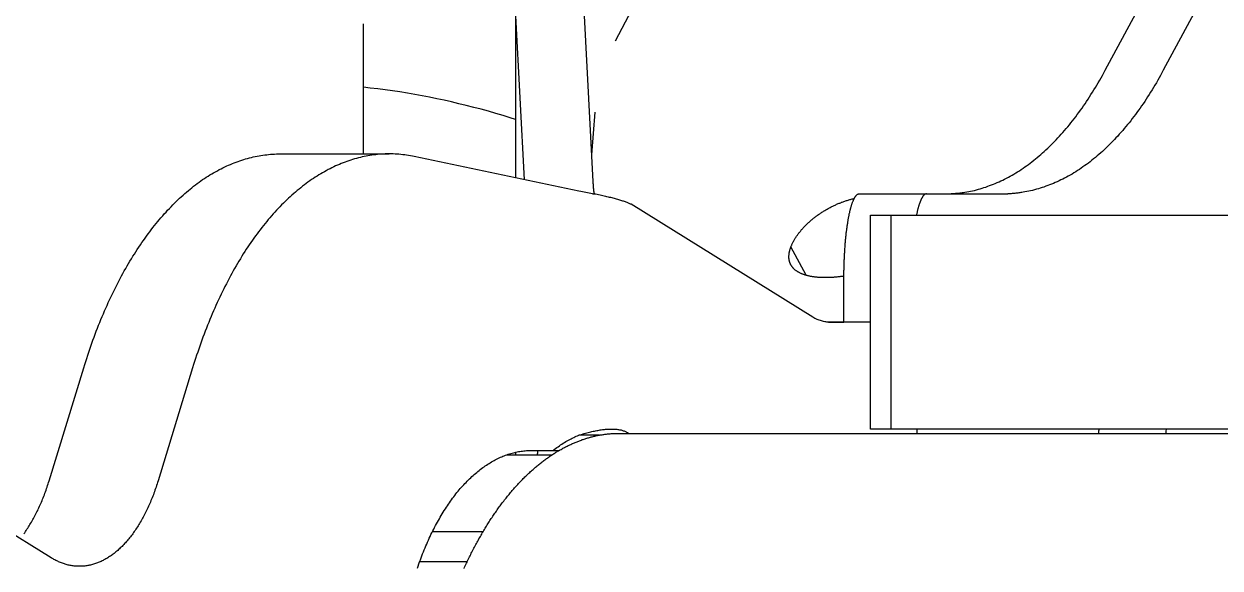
# Model space of a CAD drawing. Header units: millimetres. Extents: x 1084702 to 1166801, y 36632 to 124519.
# Drawn here: x 1098364.4 to 1098504.1, y 57922.3 to 57985.9 of the extents above; entities that cross this region are included whole.
import ezdxf

# ---------------------------------------------------------------- set-up
doc = ezdxf.new("R2010")
doc.units = ezdxf.units.MM
doc.header["$LTSCALE"] = 250
doc.linetypes.add('CENTER', pattern=[3, 2.5, -0.25, 0, -0.25])
doc.layers.get('0').update_dxf_attribs({"color": 255})

# ---------------------------------------------------------------- blocks, each defined once
blk = doc.blocks.new('PK65002M m platform_top')
at = {"linetype": 'Continuous'}
for p, q in [((-10265.72, 3448.68), (-10260.17, 3448.68)), ((-10217.12, 3448.22), (-10199.64, 3437.38)), ((-10267.58, 3445.18), (-10261.66, 3445.18)), ((-10233.65, 3426.02), (-10229.61, 3439.22)), ((-10216.89, 3439.22), (-10220.93, 3426.02)), ((-10270.38, 3436.18), (-10275.66, 3436.18)), ((-10273.97, 3435.86), (-10273.98, 3435.81)), ((-10273.97, 3435.9), (-10273.97, 3435.86)), ((-10271.35, 3435.89), (-10271.35, 3436.18)), ((-10273.27, 3435.68), (-10276.47, 3435.68)), ((-10273.98, 3435.72), (-10273.99, 3435.68)), ((-10273.98, 3435.81), (-10273.98, 3435.77)), ((-10273.98, 3435.77), (-10273.98, 3435.72)), ((-10414.22, 3433.18), (-10312.85, 3433.18)), ((-10283.5, 3433.68), (-10391.37, 3433.68)), ((-10318.27, 3433.68), (-10318.27, 3433.18)), ((-10315.19, 3408.18), (-10315.19, 3433.18)), ((-10312.85, 3433.18), (-10312.85, 3408.18)), ((-10281.15, 3433.9), (-10278.77, 3433.9)), ((-10312.85, 3420.68), (-10308, 3420.68)), ((-10309.72, 3420.68), (-10309.72, 3415.68)), ((-10307.94, 3420.67), (-10309.72, 3420.67)), ((-10306.08, 3420.1), (-10284.88, 3406.91)), ((-10305.3, 3415.2), (-10303.54, 3411.89)), ((-10312.85, 3408.18), (-10414.22, 3408.18)), ((-10311.52, 3405.68), (-10328.87, 3405.68)), ((-10280.37, 3405.68), (-10280.64, 3405.68)), ((-10278.77, 3405.39), (-10259.54, 3401.33)), ((-10279.4, 3384.9), (-10280.4, 3404.26)), ((-10272.4, 3404.05), (-10271.41, 3384.9)), ((-10271.35, 3383.19), (-10271.35, 3403.83)), ((-10280.62, 3396.16), (-10280.24, 3401.11)), ((-10243.88, 3401.02), (-10256.6, 3401.02)), ((-10253.61, 3401.02), (-10253.61, 3385.82)), ((-10396.52, 3299), (-10347.04, 3391.25)), ((-10340.26, 3391.25), (-10389.74, 3299)), ((-10321.39, 3315.38), (-10282.99, 3387.84))]:
    blk.add_line(p, q, dxfattribs=at)
for points in [[(-10265.35, 3449.48), (-10265.42, 3449.33), (-10265.49, 3449.18), (-10265.56, 3449.02), (-10265.63, 3448.87), (-10265.7, 3448.72), (-10265.77, 3448.58), (-10265.84, 3448.43), (-10265.91, 3448.28), (-10265.99, 3448.13), (-10266.06, 3447.99), (-10266.13, 3447.84), (-10266.2, 3447.69), (-10266.28, 3447.55), (-10266.35, 3447.4), (-10266.42, 3447.26), (-10266.5, 3447.12), (-10266.57, 3446.98), (-10266.65, 3446.83), (-10266.72, 3446.69), (-10266.8, 3446.55), (-10266.88, 3446.41), (-10266.95, 3446.27), (-10267.03, 3446.13), (-10267.1, 3446), (-10267.18, 3445.86), (-10267.26, 3445.72), (-10267.34, 3445.59), (-10267.42, 3445.45), (-10267.49, 3445.32), (-10267.57, 3445.18), (-10267.65, 3445.05), (-10267.73, 3444.92), (-10267.81, 3444.78), (-10267.89, 3444.65), (-10267.97, 3444.52), (-10268.05, 3444.39), (-10268.13, 3444.26), (-10268.21, 3444.13), (-10268.3, 3444.01), (-10268.38, 3443.88), (-10268.46, 3443.75), (-10268.54, 3443.63), (-10268.63, 3443.5), (-10268.71, 3443.38), (-10268.79, 3443.25), (-10268.88, 3443.13), (-10268.96, 3443.01), (-10269.05, 3442.88), (-10269.13, 3442.76), (-10269.22, 3442.64), (-10269.3, 3442.52), (-10269.39, 3442.4), (-10269.47, 3442.28), (-10269.56, 3442.17), (-10269.65, 3442.05), (-10269.73, 3441.93), (-10269.82, 3441.82), (-10269.91, 3441.7), (-10269.99, 3441.59), (-10270.08, 3441.47), (-10270.17, 3441.36), (-10270.26, 3441.25), (-10270.35, 3441.14), (-10270.44, 3441.03), (-10270.53, 3440.92), (-10270.62, 3440.81), (-10270.71, 3440.7), (-10270.8, 3440.59), (-10270.89, 3440.48), (-10270.98, 3440.38), (-10271.07, 3440.27), (-10271.16, 3440.17), (-10271.25, 3440.06), (-10271.34, 3439.96), (-10271.44, 3439.86), (-10271.53, 3439.76), (-10271.62, 3439.65), (-10271.71, 3439.55), (-10271.81, 3439.46), (-10271.9, 3439.36), (-10271.99, 3439.26), (-10272.09, 3439.16), (-10272.18, 3439.07), (-10272.28, 3438.97), (-10272.37, 3438.88), (-10272.46, 3438.78), (-10272.56, 3438.69), (-10272.65, 3438.6), (-10272.75, 3438.51), (-10272.84, 3438.42), (-10272.94, 3438.33), (-10273.04, 3438.24), (-10273.13, 3438.15), (-10273.23, 3438.06), (-10273.32, 3437.98), (-10273.42, 3437.89), (-10273.52, 3437.81), (-10273.61, 3437.72), (-10273.71, 3437.64), (-10273.81, 3437.56), (-10273.91, 3437.48), (-10274, 3437.4), (-10274.1, 3437.32), (-10274.2, 3437.24), (-10274.3, 3437.16), (-10274.4, 3437.08), (-10274.49, 3437.01), (-10274.59, 3436.93), (-10274.69, 3436.86), (-10274.79, 3436.78), (-10274.89, 3436.71), (-10274.99, 3436.64), (-10275.09, 3436.57), (-10275.19, 3436.5), (-10275.29, 3436.43), (-10275.39, 3436.36), (-10275.49, 3436.29), (-10275.59, 3436.22), (-10275.69, 3436.16), (-10275.79, 3436.09), (-10275.89, 3436.03), (-10275.99, 3435.97), (-10276.09, 3435.9), (-10276.19, 3435.84), (-10276.29, 3435.78), (-10276.39, 3435.72), (-10276.49, 3435.66), (-10276.6, 3435.6), (-10276.7, 3435.55), (-10276.8, 3435.49), (-10276.9, 3435.43), (-10277, 3435.38), (-10277.1, 3435.32), (-10277.21, 3435.27), (-10277.31, 3435.22), (-10277.41, 3435.17), (-10277.51, 3435.12), (-10277.62, 3435.07), (-10277.72, 3435.02), (-10277.82, 3434.97), (-10277.93, 3434.92), (-10278.03, 3434.88), (-10278.13, 3434.83), (-10278.24, 3434.79), (-10278.34, 3434.74), (-10278.44, 3434.7), (-10278.55, 3434.66), (-10278.65, 3434.62), (-10278.76, 3434.58), (-10278.86, 3434.54), (-10278.96, 3434.5), (-10279.07, 3434.46), (-10279.17, 3434.42), (-10279.28, 3434.39), (-10279.38, 3434.35), (-10279.49, 3434.32), (-10279.59, 3434.28), (-10279.69, 3434.25)], [(-10259.9, 3449.43), (-10259.99, 3449.19), (-10260.07, 3448.95), (-10260.16, 3448.71), (-10260.25, 3448.47), (-10260.33, 3448.23), (-10260.42, 3448), (-10260.52, 3447.76), (-10260.61, 3447.53), (-10260.7, 3447.3), (-10260.8, 3447.07), (-10260.89, 3446.84), (-10260.99, 3446.62), (-10261.09, 3446.39), (-10261.19, 3446.17), (-10261.29, 3445.95), (-10261.39, 3445.73), (-10261.49, 3445.52), (-10261.6, 3445.3), (-10261.7, 3445.09), (-10261.81, 3444.88), (-10261.92, 3444.67), (-10262.03, 3444.46), (-10262.14, 3444.26), (-10262.25, 3444.06), (-10262.36, 3443.86), (-10262.47, 3443.66), (-10262.58, 3443.46), (-10262.7, 3443.27), (-10262.81, 3443.07), (-10262.93, 3442.88), (-10263.05, 3442.69), (-10263.17, 3442.51), (-10263.29, 3442.32), (-10263.41, 3442.14), (-10263.53, 3441.96), (-10263.65, 3441.79), (-10263.77, 3441.61), (-10263.9, 3441.44), (-10264.02, 3441.27), (-10264.15, 3441.1), (-10264.28, 3440.94), (-10264.4, 3440.77), (-10264.53, 3440.61), (-10264.66, 3440.45), (-10264.79, 3440.3), (-10264.92, 3440.14), (-10265.05, 3439.99), (-10265.19, 3439.84), (-10265.32, 3439.7), (-10265.45, 3439.55), (-10265.59, 3439.41), (-10265.72, 3439.27), (-10265.86, 3439.13), (-10266, 3439), (-10266.13, 3438.87), (-10266.27, 3438.74), (-10266.41, 3438.61), (-10266.55, 3438.49), (-10266.69, 3438.37), (-10266.83, 3438.25), (-10266.97, 3438.13), (-10267.11, 3438.02), (-10267.25, 3437.9), (-10267.4, 3437.8), (-10267.54, 3437.69), (-10267.69, 3437.59), (-10267.83, 3437.49), (-10267.98, 3437.39), (-10268.12, 3437.29), (-10268.27, 3437.2), (-10268.41, 3437.11), (-10268.56, 3437.02), (-10268.71, 3436.94), (-10268.86, 3436.85), (-10269, 3436.78), (-10269.15, 3436.7), (-10269.3, 3436.62), (-10269.45, 3436.55), (-10269.6, 3436.48), (-10269.75, 3436.42), (-10269.9, 3436.36), (-10270.05, 3436.3), (-10270.2, 3436.24), (-10270.36, 3436.18), (-10270.51, 3436.13), (-10270.66, 3436.08), (-10270.81, 3436.04), (-10270.96, 3435.99), (-10271.12, 3435.95), (-10271.27, 3435.91), (-10271.42, 3435.88), (-10271.57, 3435.85), (-10271.73, 3435.82), (-10271.88, 3435.79), (-10272.04, 3435.77), (-10272.19, 3435.75), (-10272.34, 3435.73), (-10272.5, 3435.71), (-10272.65, 3435.7), (-10272.81, 3435.69), (-10272.96, 3435.68), (-10273.11, 3435.68), (-10273.27, 3435.68)], [(-10229.61, 3439.22), (-10229.55, 3439.41), (-10229.5, 3439.59), (-10229.44, 3439.78), (-10229.38, 3439.96), (-10229.31, 3440.14), (-10229.25, 3440.32), (-10229.19, 3440.5), (-10229.12, 3440.68), (-10229.06, 3440.85), (-10228.99, 3441.03), (-10228.92, 3441.2), (-10228.85, 3441.37), (-10228.78, 3441.54), (-10228.71, 3441.71), (-10228.64, 3441.88), (-10228.57, 3442.04), (-10228.5, 3442.2), (-10228.42, 3442.37), (-10228.35, 3442.53), (-10228.27, 3442.69), (-10228.19, 3442.85), (-10228.11, 3443), (-10228.04, 3443.16), (-10227.96, 3443.31), (-10227.88, 3443.46), (-10227.79, 3443.61), (-10227.71, 3443.76), (-10227.63, 3443.91), (-10227.54, 3444.05), (-10227.46, 3444.2), (-10227.37, 3444.34), (-10227.29, 3444.48), (-10227.2, 3444.62), (-10227.11, 3444.75), (-10227.02, 3444.89), (-10226.93, 3445.02), (-10226.84, 3445.15), (-10226.75, 3445.28), (-10226.66, 3445.41), (-10226.57, 3445.53), (-10226.47, 3445.66), (-10226.38, 3445.78), (-10226.29, 3445.9), (-10226.19, 3446.02), (-10226.09, 3446.13), (-10226, 3446.25), (-10225.9, 3446.36), (-10225.8, 3446.47), (-10225.7, 3446.57), (-10225.61, 3446.68), (-10225.51, 3446.78), (-10225.41, 3446.89), (-10225.3, 3446.99), (-10225.2, 3447.08), (-10225.1, 3447.18), (-10225, 3447.27), (-10224.9, 3447.37), (-10224.79, 3447.45), (-10224.69, 3447.54), (-10224.58, 3447.63), (-10224.48, 3447.71), (-10224.37, 3447.79), (-10224.27, 3447.87), (-10224.16, 3447.95), (-10224.05, 3448.02), (-10223.95, 3448.09), (-10223.84, 3448.16), (-10223.73, 3448.23), (-10223.62, 3448.3), (-10223.51, 3448.36), (-10223.4, 3448.42), (-10223.29, 3448.48), (-10223.18, 3448.54), (-10223.07, 3448.59), (-10222.96, 3448.65), (-10222.85, 3448.7), (-10222.74, 3448.74), (-10222.63, 3448.79), (-10222.52, 3448.83), (-10222.41, 3448.87), (-10222.3, 3448.91), (-10222.18, 3448.95), (-10222.07, 3448.98), (-10221.96, 3449.02), (-10221.85, 3449.05), (-10221.73, 3449.07), (-10221.62, 3449.1), (-10221.51, 3449.12), (-10221.39, 3449.14), (-10221.28, 3449.16), (-10221.17, 3449.18), (-10221.05, 3449.19), (-10220.94, 3449.2), (-10220.82, 3449.21), (-10220.71, 3449.22), (-10220.6, 3449.22), (-10220.48, 3449.22), (-10220.43, 3449.22)], [(-10220.43, 3449.22), (-10220.37, 3449.22), (-10220.26, 3449.22), (-10220.14, 3449.22), (-10220.03, 3449.21), (-10219.91, 3449.2), (-10219.8, 3449.19), (-10219.69, 3449.17), (-10219.57, 3449.16), (-10219.46, 3449.14), (-10219.35, 3449.12), (-10219.23, 3449.1), (-10219.12, 3449.07), (-10219.01, 3449.04), (-10218.89, 3449.01), (-10218.78, 3448.98), (-10218.67, 3448.94), (-10218.56, 3448.91), (-10218.44, 3448.87), (-10218.33, 3448.83), (-10218.22, 3448.78), (-10218.11, 3448.74), (-10218, 3448.69), (-10217.89, 3448.64), (-10217.78, 3448.59), (-10217.67, 3448.53), (-10217.56, 3448.47), (-10217.45, 3448.41), (-10217.34, 3448.35), (-10217.23, 3448.29), (-10217.12, 3448.22)], [(-10213.94, 3445.41), (-10214.03, 3445.29), (-10214.12, 3445.16), (-10214.21, 3445.03), (-10214.3, 3444.89), (-10214.39, 3444.76), (-10214.48, 3444.62), (-10214.56, 3444.49), (-10214.65, 3444.35), (-10214.73, 3444.2), (-10214.82, 3444.06), (-10214.9, 3443.92), (-10214.99, 3443.77), (-10215.07, 3443.62), (-10215.15, 3443.47), (-10215.23, 3443.32), (-10215.31, 3443.17), (-10215.39, 3443.01), (-10215.47, 3442.85), (-10215.55, 3442.7), (-10215.62, 3442.54), (-10215.7, 3442.37), (-10215.77, 3442.21), (-10215.85, 3442.05), (-10215.92, 3441.88), (-10215.99, 3441.71), (-10216.06, 3441.54), (-10216.13, 3441.37), (-10216.2, 3441.2), (-10216.27, 3441.03), (-10216.33, 3440.85), (-10216.4, 3440.68), (-10216.47, 3440.5), (-10216.53, 3440.32), (-10216.59, 3440.14), (-10216.65, 3439.96), (-10216.71, 3439.78), (-10216.77, 3439.6), (-10216.83, 3439.41), (-10216.89, 3439.22)], [(-10273.92, 3436.18), (-10273.92, 3436.18), (-10273.92, 3436.17), (-10273.92, 3436.17), (-10273.92, 3436.17), (-10273.93, 3436.17), (-10273.93, 3436.16), (-10273.93, 3436.16), (-10273.93, 3436.15), (-10273.93, 3436.15), (-10273.94, 3436.14), (-10273.94, 3436.13), (-10273.94, 3436.12), (-10273.94, 3436.11), (-10273.94, 3436.11), (-10273.95, 3436.09), (-10273.95, 3436.08), (-10273.95, 3436.07), (-10273.95, 3436.06), (-10273.95, 3436.05), (-10273.96, 3436.03), (-10273.96, 3436.02), (-10273.96, 3436), (-10273.96, 3435.99), (-10273.96, 3435.97), (-10273.96, 3435.95), (-10273.97, 3435.93), (-10273.97, 3435.9)], [(-10275.75, 3435.68), (-10275.9, 3435.56), (-10276.05, 3435.45), (-10276.19, 3435.34), (-10276.34, 3435.24), (-10276.49, 3435.13), (-10276.64, 3435.03), (-10276.79, 3434.93), (-10276.94, 3434.84), (-10277.09, 3434.75), (-10277.24, 3434.65), (-10277.39, 3434.57), (-10277.54, 3434.48), (-10277.7, 3434.4), (-10277.85, 3434.32), (-10278, 3434.24), (-10278.16, 3434.17), (-10278.31, 3434.1), (-10278.46, 3434.03), (-10278.62, 3433.96), (-10278.77, 3433.9)], [(-10347.37, 3433.18), (-10347.36, 3433.25), (-10347.35, 3433.37), (-10347.35, 3433.5), (-10347.34, 3433.62), (-10347.34, 3433.68)], [(-10339.51, 3433.68), (-10339.51, 3433.63), (-10339.52, 3433.51), (-10339.52, 3433.38), (-10339.53, 3433.26), (-10339.54, 3433.18)], [(-10282.57, 3433.18), (-10282.68, 3433.18), (-10282.79, 3433.18), (-10282.9, 3433.18), (-10283.01, 3433.19), (-10283.11, 3433.2), (-10283.21, 3433.21), (-10283.31, 3433.22), (-10283.41, 3433.24), (-10283.51, 3433.26), (-10283.6, 3433.27), (-10283.69, 3433.29), (-10283.78, 3433.32), (-10283.87, 3433.34), (-10283.96, 3433.37), (-10284.04, 3433.4), (-10284.12, 3433.43), (-10284.2, 3433.46), (-10284.28, 3433.49), (-10284.35, 3433.53), (-10284.43, 3433.57), (-10284.5, 3433.61), (-10284.57, 3433.65), (-10284.6, 3433.68)], [(-10279.69, 3434.25), (-10279.8, 3434.22), (-10279.9, 3434.19), (-10280.01, 3434.16), (-10280.11, 3434.13), (-10280.22, 3434.1), (-10280.32, 3434.08), (-10280.43, 3434.05), (-10280.53, 3434.02), (-10280.64, 3434), (-10280.75, 3433.98), (-10280.85, 3433.95), (-10280.96, 3433.93), (-10281.06, 3433.91), (-10281.17, 3433.89), (-10281.27, 3433.87), (-10281.38, 3433.85), (-10281.48, 3433.84), (-10281.59, 3433.82), (-10281.7, 3433.8), (-10281.8, 3433.79), (-10281.91, 3433.78), (-10282.01, 3433.76), (-10282.12, 3433.75), (-10282.23, 3433.74), (-10282.33, 3433.73), (-10282.44, 3433.72), (-10282.54, 3433.71), (-10282.65, 3433.7), (-10282.76, 3433.7), (-10282.86, 3433.69), (-10282.97, 3433.69), (-10283.07, 3433.68), (-10283.18, 3433.68), (-10283.29, 3433.68), (-10283.39, 3433.68), (-10283.5, 3433.68)], [(-10281.51, 3433.25), (-10281.63, 3433.24), (-10281.76, 3433.22), (-10281.88, 3433.21), (-10282, 3433.2), (-10282.12, 3433.19), (-10282.23, 3433.18), (-10282.35, 3433.18), (-10282.46, 3433.18), (-10282.57, 3433.18)], [(-10278.77, 3433.9), (-10278.93, 3433.84), (-10279.09, 3433.8), (-10279.25, 3433.75), (-10279.4, 3433.7), (-10279.56, 3433.66), (-10279.71, 3433.62), (-10279.86, 3433.58), (-10280.01, 3433.54), (-10280.15, 3433.51), (-10280.3, 3433.47), (-10280.44, 3433.44), (-10280.58, 3433.41), (-10280.72, 3433.38), (-10280.85, 3433.36), (-10280.99, 3433.33), (-10281.12, 3433.31), (-10281.25, 3433.29), (-10281.38, 3433.27), (-10281.51, 3433.25)], [(-10256.6, 3401.02), (-10256.39, 3401.02), (-10256.16, 3401.03), (-10255.94, 3401.04), (-10255.71, 3401.05), (-10255.49, 3401.07), (-10255.26, 3401.09), (-10255.04, 3401.11), (-10254.81, 3401.14), (-10254.58, 3401.17), (-10254.36, 3401.2), (-10254.13, 3401.24), (-10253.91, 3401.28), (-10253.69, 3401.33), (-10253.46, 3401.37), (-10253.24, 3401.43), (-10253.01, 3401.48), (-10252.79, 3401.54), (-10252.57, 3401.6), (-10252.34, 3401.67), (-10252.12, 3401.74), (-10251.9, 3401.82), (-10251.68, 3401.89), (-10251.46, 3401.97), (-10251.23, 3402.06), (-10251.01, 3402.15), (-10250.79, 3402.24), (-10250.57, 3402.33), (-10250.35, 3402.43), (-10250.13, 3402.53), (-10249.92, 3402.64), (-10249.7, 3402.75), (-10249.48, 3402.86), (-10249.26, 3402.98), (-10249.05, 3403.1), (-10248.83, 3403.22), (-10248.61, 3403.35), (-10248.4, 3403.48), (-10248.18, 3403.61), (-10247.97, 3403.75), (-10247.76, 3403.89), (-10247.55, 3404.03), (-10247.33, 3404.18), (-10247.12, 3404.33), (-10246.91, 3404.48), (-10246.7, 3404.64), (-10246.49, 3404.8), (-10246.29, 3404.97), (-10246.08, 3405.13), (-10245.87, 3405.3), (-10245.66, 3405.48), (-10245.46, 3405.65), (-10245.25, 3405.84), (-10245.05, 3406.02), (-10244.85, 3406.21), (-10244.65, 3406.4), (-10244.45, 3406.59), (-10244.25, 3406.79), (-10244.05, 3406.99), (-10243.85, 3407.19), (-10243.65, 3407.4), (-10243.45, 3407.61), (-10243.26, 3407.82), (-10243.06, 3408.04), (-10242.87, 3408.26), (-10242.68, 3408.48), (-10242.49, 3408.7), (-10242.3, 3408.93), (-10242.11, 3409.16), (-10241.92, 3409.4), (-10241.73, 3409.63), (-10241.54, 3409.88), (-10241.36, 3410.12), (-10241.18, 3410.36), (-10240.99, 3410.61), (-10240.81, 3410.87), (-10240.63, 3411.12), (-10240.45, 3411.38), (-10240.27, 3411.64), (-10240.09, 3411.9), (-10239.92, 3412.17), (-10239.74, 3412.44), (-10239.57, 3412.71), (-10239.4, 3412.99), (-10239.23, 3413.27), (-10239.06, 3413.55), (-10238.89, 3413.83), (-10238.72, 3414.12), (-10238.56, 3414.4), (-10238.39, 3414.7), (-10238.23, 3414.99), (-10238.07, 3415.29), (-10237.91, 3415.59), (-10237.75, 3415.89), (-10237.59, 3416.19), (-10237.43, 3416.5), (-10237.28, 3416.81), (-10237.12, 3417.12), (-10236.97, 3417.43), (-10236.82, 3417.75), (-10236.67, 3418.07), (-10236.52, 3418.39), (-10236.37, 3418.72), (-10236.23, 3419.04), (-10236.09, 3419.37), (-10235.94, 3419.7), (-10235.8, 3420.03), (-10235.66, 3420.37), (-10235.53, 3420.71), (-10235.39, 3421.05), (-10235.26, 3421.39), (-10235.12, 3421.73), (-10234.99, 3422.08), (-10234.86, 3422.43), (-10234.73, 3422.78), (-10234.61, 3423.13), (-10234.48, 3423.49), (-10234.36, 3423.84), (-10234.24, 3424.2), (-10234.12, 3424.56), (-10234, 3424.92), (-10233.88, 3425.29), (-10233.76, 3425.65), (-10233.65, 3426.02)], [(-10220.93, 3426.02), (-10221.04, 3425.65), (-10221.16, 3425.29), (-10221.28, 3424.92), (-10221.39, 3424.56), (-10221.52, 3424.2), (-10221.64, 3423.84), (-10221.76, 3423.49), (-10221.89, 3423.13), (-10222.01, 3422.78), (-10222.14, 3422.43), (-10222.27, 3422.08), (-10222.4, 3421.74), (-10222.53, 3421.39), (-10222.67, 3421.05), (-10222.8, 3420.71), (-10222.94, 3420.38), (-10223.08, 3420.04), (-10223.22, 3419.71), (-10223.36, 3419.38), (-10223.51, 3419.05), (-10223.65, 3418.72), (-10223.8, 3418.4), (-10223.95, 3418.08), (-10224.09, 3417.76), (-10224.25, 3417.44), (-10224.4, 3417.13), (-10224.55, 3416.82), (-10224.71, 3416.51), (-10224.86, 3416.2), (-10225.02, 3415.9), (-10225.18, 3415.59), (-10225.34, 3415.29), (-10225.5, 3415), (-10225.67, 3414.7), (-10225.83, 3414.41), (-10226, 3414.12), (-10226.16, 3413.84), (-10226.33, 3413.55), (-10226.5, 3413.27), (-10226.67, 3412.99), (-10226.85, 3412.72), (-10227.02, 3412.45), (-10227.19, 3412.18), (-10227.37, 3411.91), (-10227.55, 3411.65), (-10227.73, 3411.39), (-10227.91, 3411.13), (-10228.09, 3410.87), (-10228.27, 3410.62), (-10228.45, 3410.37), (-10228.64, 3410.12), (-10228.82, 3409.88), (-10229.01, 3409.64), (-10229.19, 3409.4), (-10229.38, 3409.17), (-10229.57, 3408.93), (-10229.76, 3408.71), (-10229.95, 3408.48), (-10230.15, 3408.26), (-10230.34, 3408.04), (-10230.54, 3407.82), (-10230.73, 3407.61), (-10230.93, 3407.4), (-10231.13, 3407.19), (-10231.32, 3406.99), (-10231.52, 3406.79), (-10231.72, 3406.59), (-10231.93, 3406.4), (-10232.13, 3406.21), (-10232.33, 3406.02), (-10232.53, 3405.84), (-10232.74, 3405.66), (-10232.94, 3405.48), (-10233.15, 3405.3), (-10233.35, 3405.13), (-10233.56, 3404.97), (-10233.77, 3404.8), (-10233.98, 3404.64), (-10234.19, 3404.48), (-10234.4, 3404.33), (-10234.61, 3404.18), (-10234.82, 3404.03), (-10235.03, 3403.89), (-10235.25, 3403.75), (-10235.46, 3403.61), (-10235.67, 3403.48), (-10235.89, 3403.35), (-10236.1, 3403.22), (-10236.32, 3403.1), (-10236.54, 3402.98), (-10236.75, 3402.86), (-10236.97, 3402.75), (-10237.19, 3402.64), (-10237.41, 3402.54), (-10237.63, 3402.43), (-10237.85, 3402.34), (-10238.07, 3402.24), (-10238.29, 3402.15), (-10238.51, 3402.06), (-10238.73, 3401.98), (-10238.95, 3401.89), (-10239.17, 3401.82), (-10239.39, 3401.74), (-10239.62, 3401.67), (-10239.84, 3401.61), (-10240.06, 3401.54), (-10240.29, 3401.48), (-10240.51, 3401.43), (-10240.73, 3401.38), (-10240.96, 3401.33), (-10241.18, 3401.28), (-10241.41, 3401.24), (-10241.63, 3401.2), (-10241.86, 3401.17), (-10242.08, 3401.14), (-10242.31, 3401.11), (-10242.53, 3401.09), (-10242.76, 3401.07), (-10242.99, 3401.05), (-10243.21, 3401.04), (-10243.44, 3401.03), (-10243.66, 3401.02), (-10243.88, 3401.02)], [(-10308, 3420.68), (-10307.87, 3420.67), (-10307.75, 3420.67), (-10307.62, 3420.65), (-10307.49, 3420.64), (-10307.36, 3420.61), (-10307.23, 3420.58), (-10307.11, 3420.55), (-10306.98, 3420.51), (-10306.85, 3420.47), (-10306.72, 3420.42), (-10306.59, 3420.37), (-10306.46, 3420.31), (-10306.34, 3420.25), (-10306.21, 3420.18), (-10306.08, 3420.1)], [(-10309.72, 3415.68), (-10309.72, 3415.55), (-10309.73, 3415.42), (-10309.73, 3415.29), (-10309.73, 3415.17), (-10309.73, 3415.04), (-10309.73, 3414.91), (-10309.73, 3414.78), (-10309.73, 3414.66), (-10309.74, 3414.53), (-10309.74, 3414.4), (-10309.74, 3414.28), (-10309.75, 3414.15), (-10309.75, 3414.02), (-10309.75, 3413.9), (-10309.76, 3413.77), (-10309.76, 3413.65), (-10309.77, 3413.52), (-10309.77, 3413.4), (-10309.78, 3413.27), (-10309.78, 3413.15), (-10309.79, 3413.03), (-10309.8, 3412.9), (-10309.8, 3412.78), (-10309.81, 3412.66), (-10309.82, 3412.54), (-10309.82, 3412.42), (-10309.83, 3412.3), (-10309.84, 3412.18), (-10309.85, 3412.06), (-10309.86, 3411.94), (-10309.86, 3411.82), (-10309.87, 3411.7), (-10309.88, 3411.59), (-10309.89, 3411.47), (-10309.9, 3411.35), (-10309.91, 3411.24), (-10309.92, 3411.13), (-10309.93, 3411.01), (-10309.94, 3410.9), (-10309.95, 3410.79), (-10309.97, 3410.68), (-10309.98, 3410.57), (-10309.99, 3410.46), (-10310, 3410.35), (-10310.01, 3410.24), (-10310.03, 3410.13), (-10310.04, 3410.03), (-10310.05, 3409.92), (-10310.07, 3409.82), (-10310.08, 3409.72), (-10310.09, 3409.61), (-10310.11, 3409.51), (-10310.12, 3409.41), (-10310.14, 3409.31), (-10310.15, 3409.22), (-10310.17, 3409.12), (-10310.18, 3409.02), (-10310.2, 3408.93), (-10310.21, 3408.83), (-10310.23, 3408.74), (-10310.24, 3408.65), (-10310.26, 3408.56), (-10310.28, 3408.47), (-10310.29, 3408.38), (-10310.31, 3408.3), (-10310.33, 3408.21), (-10310.34, 3408.13), (-10310.36, 3408.04), (-10310.38, 3407.96), (-10310.4, 3407.88), (-10310.41, 3407.8), (-10310.43, 3407.72), (-10310.45, 3407.65), (-10310.47, 3407.57), (-10310.49, 3407.5), (-10310.51, 3407.42), (-10310.53, 3407.35), (-10310.55, 3407.28), (-10310.56, 3407.21), (-10310.58, 3407.15), (-10310.6, 3407.08), (-10310.62, 3407.02), (-10310.64, 3406.95), (-10310.66, 3406.89), (-10310.68, 3406.83), (-10310.7, 3406.77), (-10310.73, 3406.71), (-10310.75, 3406.66), (-10310.77, 3406.6), (-10310.79, 3406.55), (-10310.81, 3406.5), (-10310.83, 3406.45), (-10310.85, 3406.4), (-10310.87, 3406.35), (-10310.89, 3406.31), (-10310.92, 3406.27), (-10310.94, 3406.22), (-10310.96, 3406.18), (-10310.98, 3406.14), (-10311, 3406.1), (-10311.02, 3406.07), (-10311.05, 3406.03), (-10311.07, 3406), (-10311.09, 3405.97), (-10311.11, 3405.94), (-10311.14, 3405.91), (-10311.16, 3405.88), (-10311.18, 3405.86), (-10311.2, 3405.84), (-10311.23, 3405.81), (-10311.25, 3405.79), (-10311.27, 3405.78), (-10311.29, 3405.76), (-10311.32, 3405.74), (-10311.34, 3405.73), (-10311.36, 3405.72), (-10311.39, 3405.71), (-10311.41, 3405.7), (-10311.43, 3405.69), (-10311.45, 3405.68), (-10311.48, 3405.68), (-10311.5, 3405.68), (-10311.52, 3405.68)], [(-10309.73, 3415.3), (-10309.66, 3415.31), (-10309.55, 3415.33), (-10309.45, 3415.34), (-10309.34, 3415.36), (-10309.24, 3415.37), (-10309.13, 3415.38), (-10309.03, 3415.4), (-10308.92, 3415.41), (-10308.81, 3415.42), (-10308.71, 3415.43), (-10308.6, 3415.44), (-10308.5, 3415.45), (-10308.39, 3415.45), (-10308.29, 3415.46), (-10308.19, 3415.47), (-10308.08, 3415.47), (-10307.98, 3415.48), (-10307.88, 3415.48), (-10307.78, 3415.48), (-10307.67, 3415.48), (-10307.57, 3415.48), (-10307.47, 3415.48), (-10307.37, 3415.48), (-10307.27, 3415.48), (-10307.18, 3415.48), (-10307.08, 3415.47), (-10306.98, 3415.47), (-10306.89, 3415.46), (-10306.79, 3415.46), (-10306.7, 3415.45), (-10306.61, 3415.44), (-10306.52, 3415.43), (-10306.42, 3415.42), (-10306.33, 3415.41), (-10306.25, 3415.4), (-10306.16, 3415.39), (-10306.07, 3415.38), (-10305.99, 3415.36), (-10305.9, 3415.35), (-10305.82, 3415.33), (-10305.74, 3415.31), (-10305.66, 3415.3), (-10305.58, 3415.28), (-10305.5, 3415.26), (-10305.42, 3415.24), (-10305.35, 3415.22), (-10305.28, 3415.2), (-10305.2, 3415.18), (-10305.13, 3415.15), (-10305.06, 3415.13), (-10304.99, 3415.11), (-10304.93, 3415.08), (-10304.86, 3415.06), (-10304.8, 3415.03), (-10304.74, 3415)], [(-10304.74, 3415), (-10304.68, 3414.98), (-10304.62, 3414.95), (-10304.56, 3414.92), (-10304.5, 3414.89), (-10304.45, 3414.86), (-10304.39, 3414.83), (-10304.34, 3414.8), (-10304.29, 3414.77), (-10304.24, 3414.73), (-10304.19, 3414.7), (-10304.14, 3414.67), (-10304.1, 3414.63), (-10304.05, 3414.6), (-10304.01, 3414.56), (-10303.97, 3414.53), (-10303.93, 3414.49), (-10303.89, 3414.46), (-10303.85, 3414.42), (-10303.82, 3414.38), (-10303.78, 3414.34), (-10303.75, 3414.3), (-10303.72, 3414.26), (-10303.69, 3414.22), (-10303.66, 3414.18), (-10303.63, 3414.14), (-10303.6, 3414.1), (-10303.57, 3414.06), (-10303.55, 3414.02), (-10303.53, 3413.97), (-10303.5, 3413.93), (-10303.48, 3413.89), (-10303.47, 3413.85)], [(-10303.47, 3413.85), (-10303.46, 3413.84), (-10303.45, 3413.8), (-10303.43, 3413.75), (-10303.41, 3413.71), (-10303.4, 3413.66), (-10303.38, 3413.62), (-10303.37, 3413.57), (-10303.36, 3413.52), (-10303.35, 3413.48), (-10303.34, 3413.43), (-10303.33, 3413.38), (-10303.33, 3413.33), (-10303.32, 3413.28), (-10303.31, 3413.23), (-10303.31, 3413.18), (-10303.31, 3413.13), (-10303.31, 3413.08), (-10303.31, 3413.03), (-10303.31, 3412.98), (-10303.31, 3412.93), (-10303.31, 3412.88), (-10303.32, 3412.83), (-10303.32, 3412.77), (-10303.33, 3412.72), (-10303.33, 3412.67), (-10303.34, 3412.61), (-10303.35, 3412.56), (-10303.36, 3412.51), (-10303.37, 3412.45), (-10303.38, 3412.4), (-10303.4, 3412.34), (-10303.41, 3412.29), (-10303.43, 3412.23), (-10303.44, 3412.17), (-10303.46, 3412.12), (-10303.48, 3412.06), (-10303.5, 3412), (-10303.52, 3411.95), (-10303.54, 3411.89)], [(-10303.54, 3411.89), (-10303.57, 3411.82), (-10303.6, 3411.74), (-10303.63, 3411.67), (-10303.66, 3411.6), (-10303.69, 3411.53), (-10303.73, 3411.46), (-10303.76, 3411.38), (-10303.8, 3411.31), (-10303.84, 3411.24), (-10303.88, 3411.16), (-10303.92, 3411.09), (-10303.96, 3411.02), (-10304.01, 3410.95), (-10304.05, 3410.87), (-10304.1, 3410.8), (-10304.15, 3410.73), (-10304.19, 3410.65), (-10304.24, 3410.58), (-10304.29, 3410.51), (-10304.35, 3410.44), (-10304.4, 3410.37), (-10304.45, 3410.29), (-10304.51, 3410.22), (-10304.56, 3410.15), (-10304.62, 3410.08), (-10304.68, 3410.01), (-10304.73, 3409.94), (-10304.79, 3409.87), (-10304.85, 3409.8), (-10304.92, 3409.73), (-10304.98, 3409.66), (-10305.04, 3409.59), (-10305.11, 3409.52), (-10305.17, 3409.46), (-10305.24, 3409.39), (-10305.31, 3409.32), (-10305.38, 3409.25), (-10305.44, 3409.18), (-10305.51, 3409.12), (-10305.59, 3409.05), (-10305.66, 3408.99), (-10305.73, 3408.92), (-10305.81, 3408.85), (-10305.88, 3408.79), (-10305.95, 3408.73), (-10306.03, 3408.67), (-10306.1, 3408.61), (-10306.18, 3408.54), (-10306.26, 3408.48), (-10306.34, 3408.42), (-10306.42, 3408.36), (-10306.5, 3408.3), (-10306.58, 3408.24), (-10306.66, 3408.18), (-10306.74, 3408.12), (-10306.82, 3408.06), (-10306.91, 3408.01), (-10306.99, 3407.95), (-10307.08, 3407.89), (-10307.16, 3407.84), (-10307.25, 3407.78), (-10307.34, 3407.73), (-10307.42, 3407.67), (-10307.51, 3407.62), (-10307.6, 3407.57), (-10307.69, 3407.52), (-10307.78, 3407.47), (-10307.87, 3407.41), (-10307.96, 3407.37), (-10308.05, 3407.32), (-10308.14, 3407.27), (-10308.23, 3407.22), (-10308.33, 3407.17), (-10308.42, 3407.13), (-10308.51, 3407.08), (-10308.6, 3407.04), (-10308.69, 3407), (-10308.79, 3406.96), (-10308.88, 3406.91), (-10308.97, 3406.87), (-10309.07, 3406.83), (-10309.16, 3406.79), (-10309.26, 3406.76), (-10309.35, 3406.72), (-10309.45, 3406.68), (-10309.54, 3406.65), (-10309.64, 3406.61), (-10309.73, 3406.58), (-10309.83, 3406.54), (-10309.92, 3406.51), (-10310.02, 3406.48), (-10310.11, 3406.45), (-10310.21, 3406.42), (-10310.3, 3406.39), (-10310.4, 3406.36), (-10310.49, 3406.34), (-10310.59, 3406.31), (-10310.68, 3406.29), (-10310.78, 3406.26), (-10310.87, 3406.24), (-10310.94, 3406.22)], [(-10319.39, 3405.68), (-10319.37, 3405.68), (-10319.35, 3405.68), (-10319.32, 3405.68), (-10319.3, 3405.69), (-10319.28, 3405.7), (-10319.26, 3405.71), (-10319.23, 3405.72), (-10319.21, 3405.73), (-10319.19, 3405.74), (-10319.16, 3405.76), (-10319.14, 3405.77), (-10319.12, 3405.79), (-10319.1, 3405.81), (-10319.07, 3405.83), (-10319.05, 3405.86), (-10319.03, 3405.88), (-10319.01, 3405.91), (-10318.98, 3405.94), (-10318.96, 3405.97), (-10318.94, 3406), (-10318.92, 3406.03), (-10318.9, 3406.07), (-10318.87, 3406.1), (-10318.85, 3406.14), (-10318.83, 3406.18), (-10318.81, 3406.22), (-10318.79, 3406.26), (-10318.76, 3406.31), (-10318.74, 3406.35), (-10318.72, 3406.4), (-10318.7, 3406.45), (-10318.68, 3406.5), (-10318.66, 3406.55), (-10318.64, 3406.6), (-10318.62, 3406.65), (-10318.6, 3406.71), (-10318.58, 3406.77), (-10318.56, 3406.83), (-10318.53, 3406.89), (-10318.51, 3406.95), (-10318.49, 3407.01), (-10318.47, 3407.08), (-10318.46, 3407.14), (-10318.44, 3407.21), (-10318.42, 3407.28), (-10318.4, 3407.35), (-10318.38, 3407.42), (-10318.36, 3407.49), (-10318.34, 3407.57), (-10318.32, 3407.64), (-10318.3, 3407.72), (-10318.29, 3407.8), (-10318.27, 3407.88), (-10318.25, 3407.96), (-10318.23, 3408.04), (-10318.21, 3408.12), (-10318.2, 3408.18)], [(-10284.88, 3406.91), (-10284.81, 3406.88), (-10284.73, 3406.84), (-10284.65, 3406.81), (-10284.57, 3406.77), (-10284.48, 3406.74), (-10284.39, 3406.7), (-10284.3, 3406.67), (-10284.2, 3406.63), (-10284.1, 3406.6), (-10284, 3406.56), (-10283.89, 3406.53), (-10283.78, 3406.49), (-10283.67, 3406.45), (-10283.55, 3406.42), (-10283.43, 3406.38), (-10283.31, 3406.35), (-10283.18, 3406.31), (-10283.05, 3406.28), (-10282.92, 3406.24), (-10282.78, 3406.21), (-10282.64, 3406.17), (-10282.5, 3406.13), (-10282.36, 3406.1), (-10282.21, 3406.06), (-10282.05, 3406.03), (-10281.9, 3405.99), (-10281.74, 3405.96), (-10281.58, 3405.92), (-10281.41, 3405.89), (-10281.24, 3405.85), (-10281.07, 3405.81), (-10280.9, 3405.78), (-10280.72, 3405.74), (-10280.54, 3405.71), (-10280.35, 3405.67), (-10280.17, 3405.64), (-10279.98, 3405.6), (-10279.78, 3405.57), (-10279.59, 3405.53), (-10279.39, 3405.5), (-10279.19, 3405.46), (-10278.98, 3405.43), (-10278.77, 3405.39)], [(-10347.04, 3391.25), (-10346.88, 3391.54), (-10346.72, 3391.84), (-10346.56, 3392.13), (-10346.39, 3392.42), (-10346.23, 3392.7), (-10346.06, 3392.98), (-10345.89, 3393.27), (-10345.72, 3393.54), (-10345.55, 3393.82), (-10345.38, 3394.09), (-10345.21, 3394.36), (-10345.03, 3394.63), (-10344.86, 3394.89), (-10344.68, 3395.15), (-10344.5, 3395.41), (-10344.33, 3395.66), (-10344.15, 3395.92), (-10343.96, 3396.17), (-10343.78, 3396.41), (-10343.6, 3396.66), (-10343.41, 3396.9), (-10343.23, 3397.14), (-10343.04, 3397.37), (-10342.86, 3397.6), (-10342.67, 3397.83), (-10342.48, 3398.06), (-10342.29, 3398.28), (-10342.09, 3398.5), (-10341.9, 3398.72), (-10341.71, 3398.93), (-10341.51, 3399.14), (-10341.32, 3399.35), (-10341.12, 3399.56), (-10340.92, 3399.76), (-10340.73, 3399.96), (-10340.53, 3400.15), (-10340.33, 3400.34), (-10340.12, 3400.53), (-10339.92, 3400.72), (-10339.72, 3400.9), (-10339.52, 3401.08), (-10339.31, 3401.26), (-10339.11, 3401.43), (-10338.9, 3401.6), (-10338.69, 3401.76), (-10338.49, 3401.93), (-10338.28, 3402.09), (-10338.07, 3402.24), (-10337.86, 3402.39), (-10337.65, 3402.54), (-10337.44, 3402.69), (-10337.23, 3402.83), (-10337.02, 3402.97), (-10336.8, 3403.11), (-10336.59, 3403.24), (-10336.38, 3403.37), (-10336.16, 3403.5), (-10335.94, 3403.62), (-10335.73, 3403.74), (-10335.51, 3403.85), (-10335.3, 3403.96), (-10335.08, 3404.07), (-10334.86, 3404.18), (-10334.64, 3404.28), (-10334.42, 3404.38), (-10334.2, 3404.47), (-10333.98, 3404.56), (-10333.76, 3404.65), (-10333.54, 3404.73), (-10333.32, 3404.81), (-10333.1, 3404.89), (-10332.88, 3404.96), (-10332.66, 3405.03), (-10332.44, 3405.1), (-10332.21, 3405.16), (-10331.99, 3405.22), (-10331.77, 3405.28), (-10331.54, 3405.33), (-10331.32, 3405.38), (-10331.1, 3405.42), (-10330.87, 3405.46), (-10330.65, 3405.5)], [(-10323.86, 3405.5), (-10324.09, 3405.46), (-10324.31, 3405.42), (-10324.53, 3405.38), (-10324.76, 3405.33), (-10324.98, 3405.28), (-10325.2, 3405.22), (-10325.43, 3405.16), (-10325.65, 3405.1), (-10325.87, 3405.03), (-10326.09, 3404.96), (-10326.31, 3404.89), (-10326.53, 3404.81), (-10326.75, 3404.73), (-10326.97, 3404.65), (-10327.19, 3404.56), (-10327.41, 3404.47), (-10327.63, 3404.38), (-10327.85, 3404.28), (-10328.07, 3404.18), (-10328.29, 3404.08), (-10328.5, 3403.97), (-10328.72, 3403.86), (-10328.94, 3403.74), (-10329.15, 3403.62), (-10329.37, 3403.5), (-10329.58, 3403.37), (-10329.8, 3403.25), (-10330.01, 3403.11), (-10330.22, 3402.98), (-10330.43, 3402.84), (-10330.65, 3402.7), (-10330.86, 3402.55), (-10331.07, 3402.4), (-10331.28, 3402.25), (-10331.49, 3402.09), (-10331.69, 3401.93), (-10331.9, 3401.77), (-10332.11, 3401.61), (-10332.31, 3401.44), (-10332.52, 3401.26), (-10332.72, 3401.09), (-10332.93, 3400.91), (-10333.13, 3400.73), (-10333.33, 3400.54), (-10333.53, 3400.35), (-10333.73, 3400.16), (-10333.93, 3399.97), (-10334.13, 3399.77), (-10334.33, 3399.57), (-10334.53, 3399.36), (-10334.72, 3399.15), (-10334.92, 3398.94), (-10335.11, 3398.73), (-10335.3, 3398.51), (-10335.49, 3398.29), (-10335.69, 3398.07), (-10335.88, 3397.84), (-10336.06, 3397.61), (-10336.25, 3397.38), (-10336.44, 3397.15), (-10336.62, 3396.91), (-10336.81, 3396.67), (-10336.99, 3396.42), (-10337.17, 3396.17), (-10337.36, 3395.92), (-10337.54, 3395.67), (-10337.72, 3395.42), (-10337.89, 3395.16), (-10338.07, 3394.9), (-10338.25, 3394.63), (-10338.42, 3394.36), (-10338.59, 3394.09), (-10338.77, 3393.82), (-10338.94, 3393.55), (-10339.11, 3393.27), (-10339.27, 3392.99), (-10339.44, 3392.7), (-10339.61, 3392.42), (-10339.77, 3392.13), (-10339.93, 3391.84), (-10340.1, 3391.54), (-10340.26, 3391.25)], [(-10330.65, 3405.5), (-10330.52, 3405.52), (-10330.4, 3405.54), (-10330.28, 3405.56), (-10330.16, 3405.58), (-10330.04, 3405.59), (-10329.93, 3405.61), (-10329.81, 3405.62), (-10329.7, 3405.63), (-10329.59, 3405.64), (-10329.48, 3405.65), (-10329.38, 3405.66), (-10329.27, 3405.67), (-10329.17, 3405.67), (-10329.06, 3405.67), (-10328.96, 3405.68), (-10328.87, 3405.68)], [(-10321.61, 3405.68), (-10321.73, 3405.68), (-10321.86, 3405.67), (-10321.99, 3405.67), (-10322.12, 3405.67), (-10322.25, 3405.66), (-10322.39, 3405.65), (-10322.53, 3405.64), (-10322.67, 3405.63), (-10322.81, 3405.62), (-10322.95, 3405.61), (-10323.1, 3405.59), (-10323.25, 3405.58), (-10323.4, 3405.56), (-10323.55, 3405.54), (-10323.71, 3405.52), (-10323.86, 3405.5)], [(-10280.64, 3405.68), (-10280.65, 3405.68), (-10280.66, 3405.68), (-10280.67, 3405.69), (-10280.68, 3405.69), (-10280.69, 3405.7), (-10280.7, 3405.71), (-10280.71, 3405.73), (-10280.72, 3405.74), (-10280.72, 3405.74)], [(-10280.4, 3404.26), (-10280.4, 3404.32), (-10280.41, 3404.37), (-10280.41, 3404.42), (-10280.41, 3404.47), (-10280.42, 3404.52), (-10280.42, 3404.56), (-10280.42, 3404.61), (-10280.42, 3404.66), (-10280.43, 3404.7), (-10280.43, 3404.75), (-10280.43, 3404.79), (-10280.44, 3404.83), (-10280.44, 3404.87), (-10280.44, 3404.91), (-10280.45, 3404.95), (-10280.45, 3404.99), (-10280.45, 3405.03), (-10280.46, 3405.07), (-10280.46, 3405.1), (-10280.46, 3405.14), (-10280.47, 3405.17), (-10280.47, 3405.2), (-10280.48, 3405.23), (-10280.48, 3405.26), (-10280.48, 3405.29), (-10280.49, 3405.32), (-10280.49, 3405.35), (-10280.49, 3405.38), (-10280.5, 3405.4), (-10280.5, 3405.43), (-10280.5, 3405.45), (-10280.51, 3405.47), (-10280.51, 3405.49), (-10280.52, 3405.51), (-10280.52, 3405.53), (-10280.52, 3405.55), (-10280.53, 3405.56), (-10280.53, 3405.58), (-10280.54, 3405.59), (-10280.54, 3405.61), (-10280.54, 3405.62), (-10280.55, 3405.63), (-10280.55, 3405.64), (-10280.55, 3405.65), (-10280.56, 3405.66), (-10280.56, 3405.66), (-10280.57, 3405.67), (-10280.57, 3405.67), (-10280.57, 3405.67), (-10280.58, 3405.68), (-10280.58, 3405.68)], [(-10259.54, 3401.33), (-10259.32, 3401.29), (-10259.09, 3401.25), (-10258.87, 3401.21), (-10258.64, 3401.17), (-10258.42, 3401.14), (-10258.19, 3401.11), (-10257.97, 3401.09), (-10257.74, 3401.07), (-10257.52, 3401.05), (-10257.29, 3401.04), (-10257.06, 3401.03), (-10256.84, 3401.02), (-10256.6, 3401.02)], [(-10271.35, 3397), (-10270.76, 3396.81), (-10269.91, 3396.54), (-10269.05, 3396.29), (-10268.2, 3396.04), (-10267.34, 3395.81), (-10266.48, 3395.58), (-10265.62, 3395.36), (-10264.76, 3395.15), (-10263.9, 3394.95), (-10263.04, 3394.75), (-10262.18, 3394.57), (-10261.31, 3394.4), (-10260.45, 3394.23), (-10259.59, 3394.07), (-10258.73, 3393.92), (-10257.86, 3393.78), (-10257, 3393.65), (-10256.13, 3393.53), (-10255.27, 3393.42), (-10254.4, 3393.32), (-10253.61, 3393.23)]]:
    blk.add_lwpolyline(points, dxfattribs=at)
blk = doc.blocks.new('1-deck_B4_1')
at = {"linetype": 'CENTER', "rotation": 180}
blk.add_blockref('PK65002M m platform_top', (70387.47, 26963.11), dxfattribs=at)

msp = doc.modelspace()

# ---------------------------------------------------------------- block references
msp.add_blockref('1-deck_B4_1', (1017763.01, 34408.58))

doc.saveas('drawing.dxf')
